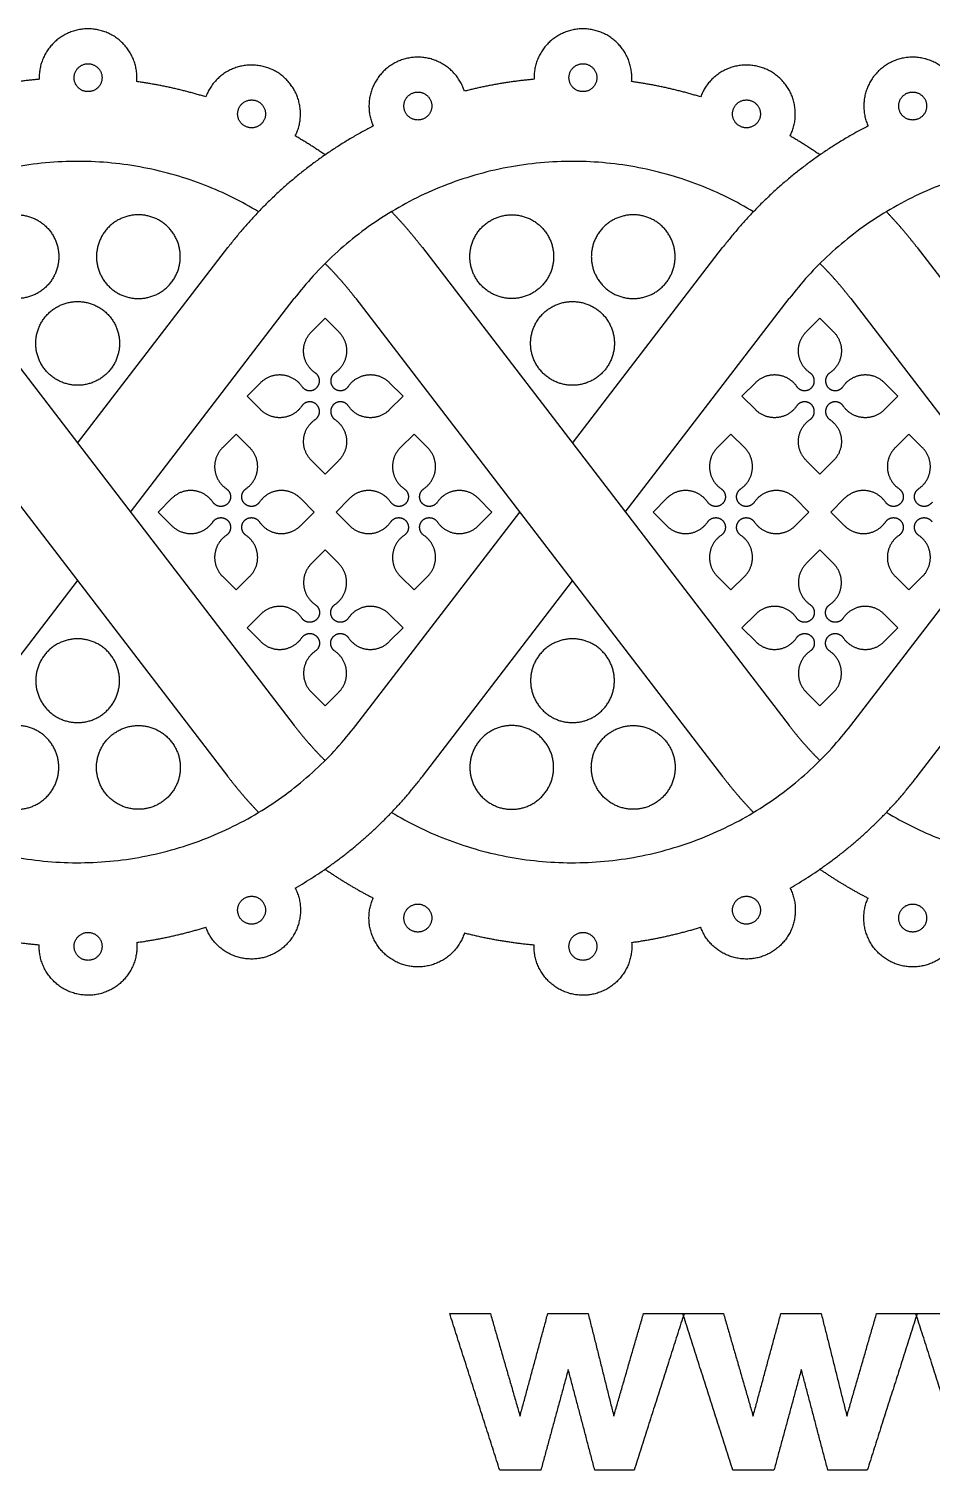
# Model space of a CAD drawing. Header units: millimetres. Extents: x -117 to 119, y -123 to 112.
# Drawn here: x -47.95 to -27.14, y -121.55 to -88.34 of the extents above; entities that cross this region are included whole.
import ezdxf

# ---------------------------------------------------------------- set-up
doc = ezdxf.new("R2010")
doc.units = ezdxf.units.MM
doc.header["$MEASUREMENT"] = 0
doc.layers.add('Layer 03', color=5, linetype='Continuous')

msp = doc.modelspace()

# ---------------------------------------------------------------- linework, layer by layer
at = {"layer": 'Layer 03'}
for p, q in [((-50.285, -93.378), (-41.835, -104.391)), ((-46.826, -97.886), (-43.366, -93.378)), ((-38.884, -93.378), (-30.434, -104.391)), ((-35.425, -97.886), (-31.965, -93.378)), ((-27.483, -93.378), (-19.032, -104.391)), ((-51.817, -94.553), (-43.366, -105.566)), ((-45.609, -99.472), (-41.835, -94.553)), ((-40.416, -94.553), (-31.965, -105.566)), ((-34.208, -99.472), (-30.434, -94.553)), ((-29.014, -94.553), (-20.564, -105.566)), ((-41.441, -95.322), (-41.125, -95.007)), ((-41.125, -95.007), (-40.81, -95.322)), ((-30.04, -95.322), (-29.724, -95.007)), ((-29.724, -95.007), (-29.408, -95.322)), ((-42.921, -96.803), (-42.606, -96.487)), ((-39.645, -96.487), (-39.329, -96.803)), ((-31.52, -96.803), (-31.204, -96.487)), ((-28.244, -96.487), (-27.928, -96.803)), ((-42.606, -97.118), (-42.921, -96.803)), ((-39.329, -96.803), (-39.645, -97.118)), ((-31.204, -97.118), (-31.52, -96.803)), ((-27.928, -96.803), (-28.244, -97.118)), ((-43.174, -97.676), (-43.49, -97.992)), ((-42.858, -97.992), (-43.174, -97.676)), ((-39.076, -97.676), (-39.392, -97.992)), ((-38.761, -97.992), (-39.076, -97.676)), ((-31.773, -97.676), (-32.089, -97.992)), ((-31.457, -97.992), (-31.773, -97.676)), ((-27.675, -97.676), (-27.991, -97.992)), ((-27.359, -97.992), (-27.675, -97.676)), ((-41.125, -98.599), (-41.441, -98.283)), ((-40.81, -98.283), (-41.125, -98.599)), ((-29.724, -98.599), (-30.04, -98.283)), ((-29.408, -98.283), (-29.724, -98.599)), ((-44.654, -99.156), (-44.97, -99.472)), ((-41.378, -99.472), (-41.694, -99.156)), ((-40.557, -99.156), (-40.872, -99.472)), ((-37.28, -99.472), (-37.596, -99.156)), ((-33.253, -99.156), (-33.569, -99.472)), ((-29.977, -99.472), (-30.293, -99.156)), ((-29.155, -99.156), (-29.471, -99.472)), ((-44.97, -99.472), (-44.654, -99.788)), ((-41.694, -99.788), (-41.378, -99.472)), ((-40.872, -99.472), (-40.557, -99.788)), ((-40.416, -104.391), (-36.641, -99.472)), ((-37.596, -99.788), (-37.28, -99.472)), ((-33.569, -99.472), (-33.253, -99.788)), ((-30.293, -99.788), (-29.977, -99.472)), ((-29.471, -99.472), (-29.155, -99.788)), ((-29.014, -104.391), (-25.24, -99.472)), ((-41.125, -100.345), (-41.441, -100.661)), ((-40.81, -100.661), (-41.125, -100.345)), ((-29.724, -100.345), (-30.04, -100.661)), ((-29.408, -100.661), (-29.724, -100.345)), ((-43.49, -100.952), (-43.174, -101.268)), ((-43.174, -101.268), (-42.858, -100.952)), ((-39.392, -100.952), (-39.076, -101.268)), ((-39.076, -101.268), (-38.761, -100.952)), ((-32.089, -100.952), (-31.773, -101.268)), ((-31.773, -101.268), (-31.457, -100.952)), ((-27.991, -100.952), (-27.675, -101.268)), ((-27.675, -101.268), (-27.359, -100.952)), ((-50.285, -105.566), (-46.826, -101.058)), ((-38.884, -105.566), (-35.425, -101.058)), ((-27.483, -105.566), (-24.023, -101.058)), ((-42.606, -101.826), (-42.921, -102.141)), ((-39.329, -102.141), (-39.645, -101.826)), ((-31.204, -101.826), (-31.52, -102.141)), ((-27.928, -102.141), (-28.244, -101.826)), ((-42.921, -102.141), (-42.606, -102.457)), ((-39.645, -102.457), (-39.329, -102.141)), ((-31.52, -102.141), (-31.204, -102.457)), ((-28.244, -102.457), (-27.928, -102.141)), ((-41.441, -103.622), (-41.125, -103.937)), ((-41.125, -103.937), (-40.81, -103.622)), ((-30.04, -103.622), (-29.724, -103.937)), ((-29.724, -103.937), (-29.408, -103.622))]:
    msp.add_line(p, q, dxfattribs=at)
for points, weights, knots in [([(-45.464, -89.555), (-45.425, -89.071), (-45.749, -88.711), (-46.074, -88.35), (-46.559, -88.339), (-47.044, -88.327), (-47.386, -88.671), (-47.727, -89.016), (-47.712, -89.501)], [1, 0.918404448974, 1, 0.918404448974, 1, 0.918404448974, 1, 0.918404448974, 1], [10.855154, 10.855154, 10.855154, 12.278841, 12.278841, 13.702528, 13.702528, 15.126215, 15.126215, 16.549902, 16.549902, 16.549902]), ([(-34.062, -89.555), (-34.023, -89.071), (-34.348, -88.711), (-34.673, -88.35), (-35.158, -88.339), (-35.643, -88.327), (-35.984, -88.671), (-36.326, -89.016), (-36.31, -89.501)], [1, 0.918404448974, 1, 0.918404448974, 1, 0.918404448974, 1, 0.918404448974, 1], [10.855154, 10.855154, 10.855154, 12.278841, 12.278841, 13.702528, 13.702528, 15.126215, 15.126215, 16.549902, 16.549902, 16.549902]), ([(-37.915, -89.776), (-38.062, -89.314), (-38.499, -89.103), (-38.936, -88.892), (-39.389, -89.065), (-39.842, -89.238), (-40.028, -89.686), (-40.214, -90.134), (-40.016, -90.577)], [1, 0.918404448974, 1, 0.918404448974, 1, 0.918404448974, 1, 0.918404448974, 1], [0.538457, 0.538457, 0.538457, 1.962144, 1.962144, 3.385831, 3.385831, 4.809518, 4.809518, 6.233205, 6.233205, 6.233205]), ([(-26.514, -89.776), (-26.66, -89.314), (-27.097, -89.103), (-27.534, -88.892), (-27.988, -89.065), (-28.441, -89.238), (-28.627, -89.686), (-28.813, -90.134), (-28.615, -90.577)], [1, 0.918404448974, 1, 0.918404448974, 1, 0.918404448974, 1, 0.918404448974, 1], [0.538457, 0.538457, 0.538457, 1.962144, 1.962144, 3.385831, 3.385831, 4.809518, 4.809518, 6.233205, 6.233205, 6.233205]), ([(-46.264, -89.464), (-46.264, -89.143), (-46.586, -89.143), (-46.908, -89.143), (-46.908, -89.464), (-46.908, -89.786), (-46.586, -89.786), (-46.264, -89.786), (-46.264, -89.464)], [1, 0.707106781187, 1, 0.707106781187, 1, 0.707106781187, 1, 0.707106781187, 1], [0, 0, 0, 0.785398, 0.785398, 1.570796, 1.570796, 2.356194, 2.356194, 3.141593, 3.141593, 3.141593]), ([(-41.813, -90.807), (-41.594, -90.374), (-41.759, -89.917), (-41.923, -89.461), (-42.367, -89.267), (-42.812, -89.073), (-43.259, -89.262), (-43.705, -89.452), (-43.874, -89.907)], [1, 0.918404448974, 1, 0.918404448974, 1, 0.918404448974, 1, 0.918404448974, 1], [10.176278, 10.176278, 10.176278, 11.599965, 11.599965, 13.023652, 13.023652, 14.447339, 14.447339, 15.871026, 15.871026, 15.871026]), ([(-34.863, -89.464), (-34.863, -89.143), (-35.185, -89.143), (-35.506, -89.143), (-35.506, -89.464), (-35.506, -89.786), (-35.185, -89.786), (-34.863, -89.786), (-34.863, -89.464)], [1, 0.707106781187, 1, 0.707106781187, 1, 0.707106781187, 1, 0.707106781187, 1], [0, 0, 0, 0.785398, 0.785398, 1.570796, 1.570796, 2.356194, 2.356194, 3.141593, 3.141593, 3.141593]), ([(-30.412, -90.807), (-30.193, -90.374), (-30.357, -89.917), (-30.522, -89.461), (-30.966, -89.267), (-31.411, -89.073), (-31.857, -89.262), (-32.304, -89.452), (-32.473, -89.907)], [1, 0.918404448974, 1, 0.918404448974, 1, 0.918404448974, 1, 0.918404448974, 1], [10.176278, 10.176278, 10.176278, 11.599965, 11.599965, 13.023652, 13.023652, 14.447339, 14.447339, 15.871026, 15.871026, 15.871026]), ([(-42.497, -90.299), (-42.497, -89.977), (-42.818, -89.977), (-43.14, -89.977), (-43.14, -90.299), (-43.14, -90.62), (-42.818, -90.62), (-42.497, -90.62), (-42.497, -90.299)], [1, 0.707106781187, 1, 0.707106781187, 1, 0.707106781187, 1, 0.707106781187, 1], [0, 0, 0, 0.785398, 0.785398, 1.570796, 1.570796, 2.356194, 2.356194, 3.141593, 3.141593, 3.141593]), ([(-38.666, -90.117), (-38.666, -89.795), (-38.988, -89.795), (-39.31, -89.795), (-39.31, -90.117), (-39.31, -90.439), (-38.988, -90.439), (-38.666, -90.439), (-38.666, -90.117)], [1, 0.707106781187, 1, 0.707106781187, 1, 0.707106781187, 1, 0.707106781187, 1], [0, 0, 0, 0.785398, 0.785398, 1.570796, 1.570796, 2.356194, 2.356194, 3.141593, 3.141593, 3.141593]), ([(-31.095, -90.299), (-31.095, -89.977), (-31.417, -89.977), (-31.739, -89.977), (-31.739, -90.299), (-31.739, -90.62), (-31.417, -90.62), (-31.095, -90.62), (-31.095, -90.299)], [1, 0.707106781187, 1, 0.707106781187, 1, 0.707106781187, 1, 0.707106781187, 1], [0, 0, 0, 0.785398, 0.785398, 1.570796, 1.570796, 2.356194, 2.356194, 3.141593, 3.141593, 3.141593]), ([(-27.265, -90.117), (-27.265, -89.795), (-27.587, -89.795), (-27.909, -89.795), (-27.909, -90.117), (-27.909, -90.439), (-27.587, -90.439), (-27.265, -90.439), (-27.265, -90.117)], [1, 0.707106781187, 1, 0.707106781187, 1, 0.707106781187, 1, 0.707106781187, 1], [0, 0, 0, 0.785398, 0.785398, 1.570796, 1.570796, 2.356194, 2.356194, 3.141593, 3.141593, 3.141593]), ([(-48.225, -94.553), (-47.26, -94.553), (-47.26, -93.588), (-47.26, -92.623), (-48.225, -92.623), (-49.19, -92.623), (-49.19, -93.588), (-49.19, -94.553), (-48.225, -94.553)], [1, 0.707106781187, 1, 0.707106781187, 1, 0.707106781187, 1, 0.707106781187, 1], [0, 0, 0, 2.356194, 2.356194, 4.712389, 4.712389, 7.068583, 7.068583, 9.424778, 9.424778, 9.424778]), ([(-45.427, -94.553), (-46.392, -94.553), (-46.392, -93.588), (-46.392, -92.623), (-45.427, -92.623), (-44.461, -92.623), (-44.461, -93.588), (-44.461, -94.553), (-45.427, -94.553)], [1, 0.707106781187, 1, 0.707106781187, 1, 0.707106781187, 1, 0.707106781187, 1], [0, 0, 0, 2.356194, 2.356194, 4.712389, 4.712389, 7.068583, 7.068583, 9.424778, 9.424778, 9.424778]), ([(-36.824, -94.553), (-35.859, -94.553), (-35.859, -93.588), (-35.859, -92.623), (-36.824, -92.623), (-37.789, -92.623), (-37.789, -93.588), (-37.789, -94.553), (-36.824, -94.553)], [1, 0.707106781187, 1, 0.707106781187, 1, 0.707106781187, 1, 0.707106781187, 1], [0, 0, 0, 2.356194, 2.356194, 4.712389, 4.712389, 7.068583, 7.068583, 9.424778, 9.424778, 9.424778]), ([(-34.025, -94.553), (-34.991, -94.553), (-34.991, -93.588), (-34.991, -92.623), (-34.025, -92.623), (-33.06, -92.623), (-33.06, -93.588), (-33.06, -94.553), (-34.025, -94.553)], [1, 0.707106781187, 1, 0.707106781187, 1, 0.707106781187, 1, 0.707106781187, 1], [0, 0, 0, 2.356194, 2.356194, 4.712389, 4.712389, 7.068583, 7.068583, 9.424778, 9.424778, 9.424778]), ([(-46.826, -96.551), (-45.861, -96.551), (-45.861, -95.586), (-45.861, -94.621), (-46.826, -94.621), (-47.791, -94.621), (-47.791, -95.586), (-47.791, -96.551), (-46.826, -96.551)], [1, 0.707106781187, 1, 0.707106781187, 1, 0.707106781187, 1, 0.707106781187, 1], [0, 0, 0, 2.356194, 2.356194, 4.712389, 4.712389, 7.068583, 7.068583, 9.424778, 9.424778, 9.424778]), ([(-35.425, -96.551), (-34.459, -96.551), (-34.459, -95.586), (-34.459, -94.621), (-35.425, -94.621), (-36.39, -94.621), (-36.39, -95.586), (-36.39, -96.551), (-35.425, -96.551)], [1, 0.707106781187, 1, 0.707106781187, 1, 0.707106781187, 1, 0.707106781187, 1], [0, 0, 0, 2.356194, 2.356194, 4.712389, 4.712389, 7.068583, 7.068583, 9.424778, 9.424778, 9.424778]), ([(-41.352, -96.266), (-41.591, -96.103), (-41.618, -95.815), (-41.646, -95.527), (-41.441, -95.322)], [1, 0.904863889332, 1, 0.904863889332, 1], [40.235161, 40.235161, 40.235161, 41.044166, 41.044166, 41.853171, 41.853171, 41.853171]), ([(-40.81, -95.322), (-40.605, -95.527), (-40.632, -95.815), (-40.659, -96.103), (-40.899, -96.266)], [1, 0.904863889332, 1, 0.904863889332, 1], [20.19797, 20.19797, 20.19797, 21.006976, 21.006976, 21.815981, 21.815981, 21.815981]), ([(-29.951, -96.266), (-30.19, -96.103), (-30.217, -95.815), (-30.244, -95.527), (-30.04, -95.322)], [1, 0.904863889332, 1, 0.904863889332, 1], [40.235161, 40.235161, 40.235161, 41.044166, 41.044166, 41.853171, 41.853171, 41.853171]), ([(-29.408, -95.322), (-29.204, -95.527), (-29.231, -95.815), (-29.258, -96.103), (-29.497, -96.266)], [1, 0.904863889332, 1, 0.904863889332, 1], [20.19797, 20.19797, 20.19797, 21.006976, 21.006976, 21.815981, 21.815981, 21.815981]), ([(-42.606, -96.487), (-42.401, -96.282), (-42.113, -96.309), (-41.825, -96.337), (-41.662, -96.576)], [1, 0.904854530768, 1, 0.904854530768, 1], [37.441541, 37.441541, 37.441541, 38.250627, 38.250627, 39.059714, 39.059714, 39.059714]), ([(-41.662, -96.576), (-41.603, -96.663), (-41.499, -96.673), (-41.394, -96.682), (-41.32, -96.608), (-41.245, -96.534), (-41.255, -96.429), (-41.265, -96.325), (-41.352, -96.266)], [1, 0.904841645653, 1, 0.904841645653, 1, 0.904841645653, 1, 0.904841645653, 1], [39.059714, 39.059714, 39.059714, 39.353575, 39.353575, 39.647437, 39.647437, 39.941299, 39.941299, 40.235161, 40.235161, 40.235161]), ([(-40.899, -96.266), (-40.985, -96.325), (-40.995, -96.429), (-41.005, -96.534), (-40.931, -96.608), (-40.857, -96.682), (-40.752, -96.673), (-40.647, -96.663), (-40.588, -96.576)], [1, 0.904841645653, 1, 0.904841645653, 1, 0.904841645653, 1, 0.904841645653, 1], [21.815981, 21.815981, 21.815981, 22.109843, 22.109843, 22.403704, 22.403704, 22.697566, 22.697566, 22.991428, 22.991428, 22.991428]), ([(-40.588, -96.576), (-40.426, -96.337), (-40.138, -96.309), (-39.85, -96.282), (-39.645, -96.487)], [1, 0.904854530768, 1, 0.904854530768, 1], [22.991428, 22.991428, 22.991428, 23.800514, 23.800514, 24.6096, 24.6096, 24.6096]), ([(-31.204, -96.487), (-31, -96.282), (-30.712, -96.309), (-30.424, -96.337), (-30.261, -96.576)], [1, 0.904854530768, 1, 0.904854530768, 1], [37.441541, 37.441541, 37.441541, 38.250627, 38.250627, 39.059714, 39.059714, 39.059714]), ([(-30.261, -96.576), (-30.202, -96.663), (-30.097, -96.673), (-29.993, -96.682), (-29.918, -96.608), (-29.844, -96.534), (-29.854, -96.429), (-29.864, -96.325), (-29.951, -96.266)], [1, 0.904841645653, 1, 0.904841645653, 1, 0.904841645653, 1, 0.904841645653, 1], [39.059714, 39.059714, 39.059714, 39.353575, 39.353575, 39.647437, 39.647437, 39.941299, 39.941299, 40.235161, 40.235161, 40.235161]), ([(-29.497, -96.266), (-29.584, -96.325), (-29.594, -96.429), (-29.604, -96.534), (-29.53, -96.608), (-29.455, -96.682), (-29.351, -96.673), (-29.246, -96.663), (-29.187, -96.576)], [1, 0.904841645653, 1, 0.904841645653, 1, 0.904841645653, 1, 0.904841645653, 1], [21.815981, 21.815981, 21.815981, 22.109843, 22.109843, 22.403704, 22.403704, 22.697566, 22.697566, 22.991428, 22.991428, 22.991428]), ([(-29.187, -96.576), (-29.024, -96.337), (-28.736, -96.309), (-28.448, -96.282), (-28.244, -96.487)], [1, 0.904854530768, 1, 0.904854530768, 1], [22.991428, 22.991428, 22.991428, 23.800514, 23.800514, 24.6096, 24.6096, 24.6096]), ([(-41.352, -97.34), (-41.265, -97.281), (-41.255, -97.176), (-41.245, -97.071), (-41.32, -96.997), (-41.394, -96.923), (-41.499, -96.933), (-41.603, -96.942), (-41.662, -97.029)], [1, 0.904841645653, 1, 0.904841645653, 1, 0.904841645653, 1, 0.904841645653, 1], [33.311695, 33.311695, 33.311695, 33.605557, 33.605557, 33.899418, 33.899418, 34.19328, 34.19328, 34.487142, 34.487142, 34.487142]), ([(-40.588, -97.029), (-40.647, -96.942), (-40.752, -96.933), (-40.857, -96.923), (-40.931, -96.997), (-41.005, -97.071), (-40.995, -97.176), (-40.985, -97.281), (-40.899, -97.34)], [1, 0.904841645653, 1, 0.904841645653, 1, 0.904841645653, 1, 0.904841645653, 1], [27.564, 27.564, 27.564, 27.857861, 27.857861, 28.151723, 28.151723, 28.445585, 28.445585, 28.739447, 28.739447, 28.739447]), ([(-29.951, -97.34), (-29.864, -97.281), (-29.854, -97.176), (-29.844, -97.071), (-29.918, -96.997), (-29.993, -96.923), (-30.097, -96.933), (-30.202, -96.942), (-30.261, -97.029)], [1, 0.904841645653, 1, 0.904841645653, 1, 0.904841645653, 1, 0.904841645653, 1], [33.311695, 33.311695, 33.311695, 33.605557, 33.605557, 33.899418, 33.899418, 34.19328, 34.19328, 34.487142, 34.487142, 34.487142]), ([(-29.187, -97.029), (-29.246, -96.942), (-29.351, -96.933), (-29.455, -96.923), (-29.53, -96.997), (-29.604, -97.071), (-29.594, -97.176), (-29.584, -97.281), (-29.497, -97.34)], [1, 0.904841645653, 1, 0.904841645653, 1, 0.904841645653, 1, 0.904841645653, 1], [27.564, 27.564, 27.564, 27.857861, 27.857861, 28.151723, 28.151723, 28.445585, 28.445585, 28.739447, 28.739447, 28.739447]), ([(-41.662, -97.029), (-41.825, -97.269), (-42.113, -97.296), (-42.401, -97.323), (-42.606, -97.118)], [1, 0.904854530768, 1, 0.904854530768, 1], [34.487142, 34.487142, 34.487142, 35.296228, 35.296228, 36.105314, 36.105314, 36.105314]), ([(-39.645, -97.118), (-39.85, -97.323), (-40.138, -97.296), (-40.426, -97.269), (-40.588, -97.029)], [1, 0.904854530768, 1, 0.904854530768, 1], [25.945827, 25.945827, 25.945827, 26.754913, 26.754913, 27.564, 27.564, 27.564]), ([(-30.261, -97.029), (-30.424, -97.269), (-30.712, -97.296), (-31, -97.323), (-31.204, -97.118)], [1, 0.904854530768, 1, 0.904854530768, 1], [34.487142, 34.487142, 34.487142, 35.296228, 35.296228, 36.105314, 36.105314, 36.105314]), ([(-28.244, -97.118), (-28.448, -97.323), (-28.736, -97.296), (-29.024, -97.269), (-29.187, -97.029)], [1, 0.904854530768, 1, 0.904854530768, 1], [25.945827, 25.945827, 25.945827, 26.754913, 26.754913, 27.564, 27.564, 27.564]), ([(-41.441, -98.283), (-41.646, -98.078), (-41.618, -97.79), (-41.591, -97.502), (-41.352, -97.34)], [1, 0.904863889332, 1, 0.904863889332, 1], [31.693684, 31.693684, 31.693684, 32.50269, 32.50269, 33.311695, 33.311695, 33.311695]), ([(-40.899, -97.34), (-40.659, -97.502), (-40.632, -97.79), (-40.605, -98.078), (-40.81, -98.283)], [1, 0.904863889332, 1, 0.904863889332, 1], [28.739447, 28.739447, 28.739447, 29.548452, 29.548452, 30.357457, 30.357457, 30.357457]), ([(-30.04, -98.283), (-30.244, -98.078), (-30.217, -97.79), (-30.19, -97.502), (-29.951, -97.34)], [1, 0.904863889332, 1, 0.904863889332, 1], [31.693684, 31.693684, 31.693684, 32.50269, 32.50269, 33.311695, 33.311695, 33.311695]), ([(-29.497, -97.34), (-29.258, -97.502), (-29.231, -97.79), (-29.204, -98.078), (-29.408, -98.283)], [1, 0.904863889332, 1, 0.904863889332, 1], [28.739447, 28.739447, 28.739447, 29.548452, 29.548452, 30.357457, 30.357457, 30.357457]), ([(-43.49, -97.992), (-43.695, -98.196), (-43.667, -98.484), (-43.64, -98.772), (-43.401, -98.935)], [1, 0.904863889332, 1, 0.904863889332, 1], [31.693684, 31.693684, 31.693684, 32.50269, 32.50269, 33.311695, 33.311695, 33.311695]), ([(-42.947, -98.935), (-42.708, -98.772), (-42.681, -98.484), (-42.654, -98.196), (-42.858, -97.992)], [1, 0.904863889332, 1, 0.904863889332, 1], [28.739447, 28.739447, 28.739447, 29.548452, 29.548452, 30.357457, 30.357457, 30.357457]), ([(-39.392, -97.992), (-39.597, -98.196), (-39.569, -98.484), (-39.542, -98.772), (-39.303, -98.935)], [1, 0.904863889332, 1, 0.904863889332, 1], [31.693684, 31.693684, 31.693684, 32.50269, 32.50269, 33.311695, 33.311695, 33.311695]), ([(-38.85, -98.935), (-38.61, -98.772), (-38.583, -98.484), (-38.556, -98.196), (-38.761, -97.992)], [1, 0.904863889332, 1, 0.904863889332, 1], [28.739447, 28.739447, 28.739447, 29.548452, 29.548452, 30.357457, 30.357457, 30.357457]), ([(-32.089, -97.992), (-32.293, -98.196), (-32.266, -98.484), (-32.239, -98.772), (-32, -98.935)], [1, 0.904863889332, 1, 0.904863889332, 1], [31.693684, 31.693684, 31.693684, 32.50269, 32.50269, 33.311695, 33.311695, 33.311695]), ([(-31.546, -98.935), (-31.307, -98.772), (-31.28, -98.484), (-31.253, -98.196), (-31.457, -97.992)], [1, 0.904863889332, 1, 0.904863889332, 1], [28.739447, 28.739447, 28.739447, 29.548452, 29.548452, 30.357457, 30.357457, 30.357457]), ([(-27.991, -97.992), (-28.195, -98.196), (-28.168, -98.484), (-28.141, -98.772), (-27.902, -98.935)], [1, 0.904863889332, 1, 0.904863889332, 1], [31.693684, 31.693684, 31.693684, 32.50269, 32.50269, 33.311695, 33.311695, 33.311695]), ([(-27.448, -98.935), (-27.209, -98.772), (-27.182, -98.484), (-27.155, -98.196), (-27.359, -97.992)], [1, 0.904863889332, 1, 0.904863889332, 1], [28.739447, 28.739447, 28.739447, 29.548452, 29.548452, 30.357457, 30.357457, 30.357457]), ([(-43.401, -98.935), (-43.314, -98.994), (-43.304, -99.099), (-43.294, -99.203), (-43.369, -99.278), (-43.443, -99.352), (-43.548, -99.342), (-43.652, -99.332), (-43.711, -99.245)], [1, 0.904841645653, 1, 0.904841645653, 1, 0.904841645653, 1, 0.904841645653, 1], [33.311695, 33.311695, 33.311695, 33.605557, 33.605557, 33.899418, 33.899418, 34.19328, 34.19328, 34.487142, 34.487142, 34.487142]), ([(-42.637, -99.245), (-42.696, -99.332), (-42.801, -99.342), (-42.906, -99.352), (-42.98, -99.278), (-43.054, -99.203), (-43.044, -99.099), (-43.034, -98.994), (-42.947, -98.935)], [1, 0.904841645653, 1, 0.904841645653, 1, 0.904841645653, 1, 0.904841645653, 1], [27.564, 27.564, 27.564, 27.857861, 27.857861, 28.151723, 28.151723, 28.445585, 28.445585, 28.739447, 28.739447, 28.739447]), ([(-39.303, -98.935), (-39.216, -98.994), (-39.206, -99.099), (-39.196, -99.203), (-39.271, -99.278), (-39.345, -99.352), (-39.45, -99.342), (-39.554, -99.332), (-39.613, -99.245)], [1, 0.904841645653, 1, 0.904841645653, 1, 0.904841645653, 1, 0.904841645653, 1], [33.311695, 33.311695, 33.311695, 33.605557, 33.605557, 33.899418, 33.899418, 34.19328, 34.19328, 34.487142, 34.487142, 34.487142]), ([(-38.539, -99.245), (-38.598, -99.332), (-38.703, -99.342), (-38.808, -99.352), (-38.882, -99.278), (-38.956, -99.203), (-38.946, -99.099), (-38.936, -98.994), (-38.85, -98.935)], [1, 0.904841645653, 1, 0.904841645653, 1, 0.904841645653, 1, 0.904841645653, 1], [27.564, 27.564, 27.564, 27.857861, 27.857861, 28.151723, 28.151723, 28.445585, 28.445585, 28.739447, 28.739447, 28.739447]), ([(-32, -98.935), (-31.913, -98.994), (-31.903, -99.099), (-31.893, -99.203), (-31.967, -99.278), (-32.042, -99.352), (-32.146, -99.342), (-32.251, -99.332), (-32.31, -99.245)], [1, 0.904841645653, 1, 0.904841645653, 1, 0.904841645653, 1, 0.904841645653, 1], [33.311695, 33.311695, 33.311695, 33.605557, 33.605557, 33.899418, 33.899418, 34.19328, 34.19328, 34.487142, 34.487142, 34.487142]), ([(-31.236, -99.245), (-31.295, -99.332), (-31.4, -99.342), (-31.504, -99.352), (-31.579, -99.278), (-31.653, -99.203), (-31.643, -99.099), (-31.633, -98.994), (-31.546, -98.935)], [1, 0.904841645653, 1, 0.904841645653, 1, 0.904841645653, 1, 0.904841645653, 1], [27.564, 27.564, 27.564, 27.857861, 27.857861, 28.151723, 28.151723, 28.445585, 28.445585, 28.739447, 28.739447, 28.739447]), ([(-27.902, -98.935), (-27.815, -98.994), (-27.805, -99.099), (-27.795, -99.203), (-27.869, -99.278), (-27.944, -99.352), (-28.048, -99.342), (-28.153, -99.332), (-28.212, -99.245)], [1, 0.904841645653, 1, 0.904841645653, 1, 0.904841645653, 1, 0.904841645653, 1], [33.311695, 33.311695, 33.311695, 33.605557, 33.605557, 33.899418, 33.899418, 34.19328, 34.19328, 34.487142, 34.487142, 34.487142]), ([(-27.138, -99.245), (-27.197, -99.332), (-27.302, -99.342), (-27.406, -99.352), (-27.481, -99.278), (-27.555, -99.203), (-27.545, -99.099), (-27.535, -98.994), (-27.448, -98.935)], [1, 0.904841645653, 1, 0.904841645653, 1, 0.904841645653, 1, 0.904841645653, 1], [27.564, 27.564, 27.564, 27.857861, 27.857861, 28.151723, 28.151723, 28.445585, 28.445585, 28.739447, 28.739447, 28.739447]), ([(-43.711, -99.245), (-43.874, -99.006), (-44.162, -98.979), (-44.45, -98.952), (-44.654, -99.156)], [1, 0.904854530768, 1, 0.904854530768, 1], [34.487142, 34.487142, 34.487142, 35.296228, 35.296228, 36.105314, 36.105314, 36.105314]), ([(-41.694, -99.156), (-41.899, -98.952), (-42.187, -98.979), (-42.475, -99.006), (-42.637, -99.245)], [1, 0.904854530768, 1, 0.904854530768, 1], [25.945827, 25.945827, 25.945827, 26.754913, 26.754913, 27.564, 27.564, 27.564]), ([(-39.613, -99.245), (-39.776, -99.006), (-40.064, -98.979), (-40.352, -98.952), (-40.557, -99.156)], [1, 0.904854530768, 1, 0.904854530768, 1], [34.487142, 34.487142, 34.487142, 35.296228, 35.296228, 36.105314, 36.105314, 36.105314]), ([(-37.596, -99.156), (-37.801, -98.952), (-38.089, -98.979), (-38.377, -99.006), (-38.539, -99.245)], [1, 0.904854530768, 1, 0.904854530768, 1], [25.945827, 25.945827, 25.945827, 26.754913, 26.754913, 27.564, 27.564, 27.564]), ([(-32.31, -99.245), (-32.473, -99.006), (-32.761, -98.979), (-33.049, -98.952), (-33.253, -99.156)], [1, 0.904854530768, 1, 0.904854530768, 1], [34.487142, 34.487142, 34.487142, 35.296228, 35.296228, 36.105314, 36.105314, 36.105314]), ([(-30.293, -99.156), (-30.497, -98.952), (-30.785, -98.979), (-31.073, -99.006), (-31.236, -99.245)], [1, 0.904854530768, 1, 0.904854530768, 1], [25.945827, 25.945827, 25.945827, 26.754913, 26.754913, 27.564, 27.564, 27.564]), ([(-28.212, -99.245), (-28.375, -99.006), (-28.663, -98.979), (-28.951, -98.952), (-29.155, -99.156)], [1, 0.904854530768, 1, 0.904854530768, 1], [34.487142, 34.487142, 34.487142, 35.296228, 35.296228, 36.105314, 36.105314, 36.105314]), ([(-43.711, -99.699), (-43.652, -99.612), (-43.548, -99.602), (-43.443, -99.592), (-43.369, -99.666), (-43.294, -99.741), (-43.304, -99.845), (-43.314, -99.95), (-43.401, -100.009)], [1, 0.904841645653, 1, 0.904841645653, 1, 0.904841645653, 1, 0.904841645653, 1], [39.059714, 39.059714, 39.059714, 39.353575, 39.353575, 39.647437, 39.647437, 39.941299, 39.941299, 40.235161, 40.235161, 40.235161]), ([(-42.947, -100.009), (-43.034, -99.95), (-43.044, -99.845), (-43.054, -99.741), (-42.98, -99.666), (-42.906, -99.592), (-42.801, -99.602), (-42.696, -99.612), (-42.637, -99.699)], [1, 0.904841645653, 1, 0.904841645653, 1, 0.904841645653, 1, 0.904841645653, 1], [21.815981, 21.815981, 21.815981, 22.109843, 22.109843, 22.403704, 22.403704, 22.697566, 22.697566, 22.991428, 22.991428, 22.991428]), ([(-39.613, -99.699), (-39.554, -99.612), (-39.45, -99.602), (-39.345, -99.592), (-39.271, -99.666), (-39.196, -99.741), (-39.206, -99.845), (-39.216, -99.95), (-39.303, -100.009)], [1, 0.904841645654, 1, 0.904841645654, 1, 0.904841645654, 1, 0.904841645654, 1], [39.059714, 39.059714, 39.059714, 39.353575, 39.353575, 39.647437, 39.647437, 39.941299, 39.941299, 40.235161, 40.235161, 40.235161]), ([(-38.85, -100.009), (-38.936, -99.95), (-38.946, -99.845), (-38.956, -99.741), (-38.882, -99.666), (-38.808, -99.592), (-38.703, -99.602), (-38.598, -99.612), (-38.539, -99.699)], [1, 0.904841645653, 1, 0.904841645653, 1, 0.904841645653, 1, 0.904841645653, 1], [21.815981, 21.815981, 21.815981, 22.109843, 22.109843, 22.403704, 22.403704, 22.697566, 22.697566, 22.991428, 22.991428, 22.991428]), ([(-32.31, -99.699), (-32.251, -99.612), (-32.146, -99.602), (-32.042, -99.592), (-31.967, -99.666), (-31.893, -99.741), (-31.903, -99.845), (-31.913, -99.95), (-32, -100.009)], [1, 0.904841645653, 1, 0.904841645653, 1, 0.904841645653, 1, 0.904841645653, 1], [39.059714, 39.059714, 39.059714, 39.353575, 39.353575, 39.647437, 39.647437, 39.941299, 39.941299, 40.235161, 40.235161, 40.235161]), ([(-31.546, -100.009), (-31.633, -99.95), (-31.643, -99.845), (-31.653, -99.741), (-31.579, -99.666), (-31.504, -99.592), (-31.4, -99.602), (-31.295, -99.612), (-31.236, -99.699)], [1, 0.904841645653, 1, 0.904841645653, 1, 0.904841645653, 1, 0.904841645653, 1], [21.815981, 21.815981, 21.815981, 22.109843, 22.109843, 22.403704, 22.403704, 22.697566, 22.697566, 22.991428, 22.991428, 22.991428]), ([(-28.212, -99.699), (-28.153, -99.612), (-28.048, -99.602), (-27.944, -99.592), (-27.869, -99.666), (-27.795, -99.741), (-27.805, -99.845), (-27.815, -99.95), (-27.902, -100.009)], [1, 0.904841645654, 1, 0.904841645654, 1, 0.904841645654, 1, 0.904841645654, 1], [39.059714, 39.059714, 39.059714, 39.353575, 39.353575, 39.647437, 39.647437, 39.941299, 39.941299, 40.235161, 40.235161, 40.235161]), ([(-27.448, -100.009), (-27.535, -99.95), (-27.545, -99.845), (-27.555, -99.741), (-27.481, -99.666), (-27.406, -99.592), (-27.302, -99.602), (-27.197, -99.612), (-27.138, -99.699)], [1, 0.904841645653, 1, 0.904841645653, 1, 0.904841645653, 1, 0.904841645653, 1], [21.815981, 21.815981, 21.815981, 22.109843, 22.109843, 22.403704, 22.403704, 22.697566, 22.697566, 22.991428, 22.991428, 22.991428]), ([(-44.654, -99.788), (-44.45, -99.992), (-44.162, -99.965), (-43.874, -99.938), (-43.711, -99.699)], [1, 0.904854530768, 1, 0.904854530768, 1], [37.441541, 37.441541, 37.441541, 38.250627, 38.250627, 39.059714, 39.059714, 39.059714]), ([(-42.637, -99.699), (-42.475, -99.938), (-42.187, -99.965), (-41.899, -99.992), (-41.694, -99.788)], [1, 0.904854530768, 1, 0.904854530768, 1], [22.991428, 22.991428, 22.991428, 23.800514, 23.800514, 24.6096, 24.6096, 24.6096]), ([(-40.557, -99.788), (-40.352, -99.992), (-40.064, -99.965), (-39.776, -99.938), (-39.613, -99.699)], [1, 0.904854530768, 1, 0.904854530768, 1], [37.441541, 37.441541, 37.441541, 38.250627, 38.250627, 39.059714, 39.059714, 39.059714]), ([(-38.539, -99.699), (-38.377, -99.938), (-38.089, -99.965), (-37.801, -99.992), (-37.596, -99.788)], [1, 0.904854530768, 1, 0.904854530768, 1], [22.991428, 22.991428, 22.991428, 23.800514, 23.800514, 24.6096, 24.6096, 24.6096]), ([(-33.253, -99.788), (-33.049, -99.992), (-32.761, -99.965), (-32.473, -99.938), (-32.31, -99.699)], [1, 0.904854530768, 1, 0.904854530768, 1], [37.441541, 37.441541, 37.441541, 38.250627, 38.250627, 39.059714, 39.059714, 39.059714]), ([(-31.236, -99.699), (-31.073, -99.938), (-30.785, -99.965), (-30.497, -99.992), (-30.293, -99.788)], [1, 0.904854530768, 1, 0.904854530768, 1], [22.991428, 22.991428, 22.991428, 23.800514, 23.800514, 24.6096, 24.6096, 24.6096]), ([(-29.155, -99.788), (-28.951, -99.992), (-28.663, -99.965), (-28.375, -99.938), (-28.212, -99.699)], [1, 0.904854530768, 1, 0.904854530768, 1], [37.441541, 37.441541, 37.441541, 38.250627, 38.250627, 39.059714, 39.059714, 39.059714]), ([(-43.401, -100.009), (-43.64, -100.172), (-43.667, -100.46), (-43.695, -100.748), (-43.49, -100.952)], [1, 0.904863889332, 1, 0.904863889332, 1], [40.235161, 40.235161, 40.235161, 41.044166, 41.044166, 41.853171, 41.853171, 41.853171]), ([(-42.858, -100.952), (-42.654, -100.748), (-42.681, -100.46), (-42.708, -100.172), (-42.947, -100.009)], [1, 0.904863889332, 1, 0.904863889332, 1], [20.19797, 20.19797, 20.19797, 21.006976, 21.006976, 21.815981, 21.815981, 21.815981]), ([(-39.303, -100.009), (-39.542, -100.172), (-39.569, -100.46), (-39.597, -100.748), (-39.392, -100.952)], [1, 0.904863889332, 1, 0.904863889332, 1], [40.235161, 40.235161, 40.235161, 41.044166, 41.044166, 41.853171, 41.853171, 41.853171]), ([(-38.761, -100.952), (-38.556, -100.748), (-38.583, -100.46), (-38.61, -100.172), (-38.85, -100.009)], [1, 0.904863889332, 1, 0.904863889332, 1], [20.19797, 20.19797, 20.19797, 21.006976, 21.006976, 21.815981, 21.815981, 21.815981]), ([(-32, -100.009), (-32.239, -100.172), (-32.266, -100.46), (-32.293, -100.748), (-32.089, -100.952)], [1, 0.904863889332, 1, 0.904863889332, 1], [40.235161, 40.235161, 40.235161, 41.044166, 41.044166, 41.853171, 41.853171, 41.853171]), ([(-31.457, -100.952), (-31.253, -100.748), (-31.28, -100.46), (-31.307, -100.172), (-31.546, -100.009)], [1, 0.904863889332, 1, 0.904863889332, 1], [20.19797, 20.19797, 20.19797, 21.006976, 21.006976, 21.815981, 21.815981, 21.815981]), ([(-27.902, -100.009), (-28.141, -100.172), (-28.168, -100.46), (-28.195, -100.748), (-27.991, -100.952)], [1, 0.904863889332, 1, 0.904863889332, 1], [40.235161, 40.235161, 40.235161, 41.044166, 41.044166, 41.853171, 41.853171, 41.853171]), ([(-27.359, -100.952), (-27.155, -100.748), (-27.182, -100.46), (-27.209, -100.172), (-27.448, -100.009)], [1, 0.904863889332, 1, 0.904863889332, 1], [20.19797, 20.19797, 20.19797, 21.006976, 21.006976, 21.815981, 21.815981, 21.815981]), ([(-41.441, -100.661), (-41.646, -100.866), (-41.618, -101.154), (-41.591, -101.442), (-41.352, -101.604)], [1, 0.904863889332, 1, 0.904863889332, 1], [31.693684, 31.693684, 31.693684, 32.50269, 32.50269, 33.311695, 33.311695, 33.311695]), ([(-40.899, -101.604), (-40.659, -101.442), (-40.632, -101.154), (-40.605, -100.866), (-40.81, -100.661)], [1, 0.904863889332, 1, 0.904863889332, 1], [28.739447, 28.739447, 28.739447, 29.548452, 29.548452, 30.357457, 30.357457, 30.357457]), ([(-30.04, -100.661), (-30.244, -100.866), (-30.217, -101.154), (-30.19, -101.442), (-29.951, -101.604)], [1, 0.904863889332, 1, 0.904863889332, 1], [31.693684, 31.693684, 31.693684, 32.50269, 32.50269, 33.311695, 33.311695, 33.311695]), ([(-29.497, -101.604), (-29.258, -101.442), (-29.231, -101.154), (-29.204, -100.866), (-29.408, -100.661)], [1, 0.904863889332, 1, 0.904863889332, 1], [28.739447, 28.739447, 28.739447, 29.548452, 29.548452, 30.357457, 30.357457, 30.357457]), ([(-41.352, -101.604), (-41.265, -101.663), (-41.255, -101.768), (-41.245, -101.873), (-41.32, -101.947), (-41.394, -102.021), (-41.499, -102.011), (-41.603, -102.002), (-41.662, -101.915)], [1, 0.904841645653, 1, 0.904841645653, 1, 0.904841645653, 1, 0.904841645653, 1], [33.311695, 33.311695, 33.311695, 33.605557, 33.605557, 33.899418, 33.899418, 34.19328, 34.19328, 34.487142, 34.487142, 34.487142]), ([(-40.588, -101.915), (-40.647, -102.002), (-40.752, -102.011), (-40.857, -102.021), (-40.931, -101.947), (-41.005, -101.873), (-40.995, -101.768), (-40.985, -101.663), (-40.899, -101.604)], [1, 0.904841645653, 1, 0.904841645653, 1, 0.904841645653, 1, 0.904841645653, 1], [27.564, 27.564, 27.564, 27.857861, 27.857861, 28.151723, 28.151723, 28.445585, 28.445585, 28.739447, 28.739447, 28.739447]), ([(-29.951, -101.604), (-29.864, -101.663), (-29.854, -101.768), (-29.844, -101.873), (-29.918, -101.947), (-29.993, -102.021), (-30.097, -102.011), (-30.202, -102.002), (-30.261, -101.915)], [1, 0.904841645653, 1, 0.904841645653, 1, 0.904841645653, 1, 0.904841645653, 1], [33.311695, 33.311695, 33.311695, 33.605557, 33.605557, 33.899418, 33.899418, 34.19328, 34.19328, 34.487142, 34.487142, 34.487142]), ([(-29.187, -101.915), (-29.246, -102.002), (-29.351, -102.011), (-29.455, -102.021), (-29.53, -101.947), (-29.604, -101.873), (-29.594, -101.768), (-29.584, -101.663), (-29.497, -101.604)], [1, 0.904841645653, 1, 0.904841645653, 1, 0.904841645653, 1, 0.904841645653, 1], [27.564, 27.564, 27.564, 27.857861, 27.857861, 28.151723, 28.151723, 28.445585, 28.445585, 28.739447, 28.739447, 28.739447]), ([(-41.662, -101.915), (-41.825, -101.675), (-42.113, -101.648), (-42.401, -101.621), (-42.606, -101.826)], [1, 0.904854530768, 1, 0.904854530768, 1], [34.487142, 34.487142, 34.487142, 35.296228, 35.296228, 36.105314, 36.105314, 36.105314]), ([(-39.645, -101.826), (-39.85, -101.621), (-40.138, -101.648), (-40.426, -101.675), (-40.588, -101.915)], [1, 0.904854530768, 1, 0.904854530768, 1], [25.945827, 25.945827, 25.945827, 26.754913, 26.754913, 27.564, 27.564, 27.564]), ([(-30.261, -101.915), (-30.424, -101.675), (-30.712, -101.648), (-31, -101.621), (-31.204, -101.826)], [1, 0.904854530768, 1, 0.904854530768, 1], [34.487142, 34.487142, 34.487142, 35.296228, 35.296228, 36.105314, 36.105314, 36.105314]), ([(-28.244, -101.826), (-28.448, -101.621), (-28.736, -101.648), (-29.024, -101.675), (-29.187, -101.915)], [1, 0.904854530768, 1, 0.904854530768, 1], [25.945827, 25.945827, 25.945827, 26.754913, 26.754913, 27.564, 27.564, 27.564]), ([(-41.662, -102.368), (-41.603, -102.281), (-41.499, -102.271), (-41.394, -102.262), (-41.32, -102.336), (-41.245, -102.41), (-41.255, -102.515), (-41.265, -102.619), (-41.352, -102.678)], [1, 0.904841645654, 1, 0.904841645654, 1, 0.904841645654, 1, 0.904841645654, 1], [39.059714, 39.059714, 39.059714, 39.353575, 39.353575, 39.647437, 39.647437, 39.941299, 39.941299, 40.235161, 40.235161, 40.235161]), ([(-40.899, -102.678), (-40.985, -102.619), (-40.995, -102.515), (-41.005, -102.41), (-40.931, -102.336), (-40.857, -102.262), (-40.752, -102.271), (-40.647, -102.281), (-40.588, -102.368)], [1, 0.904841645653, 1, 0.904841645653, 1, 0.904841645653, 1, 0.904841645653, 1], [21.815981, 21.815981, 21.815981, 22.109843, 22.109843, 22.403704, 22.403704, 22.697566, 22.697566, 22.991428, 22.991428, 22.991428]), ([(-30.261, -102.368), (-30.202, -102.281), (-30.097, -102.271), (-29.993, -102.262), (-29.918, -102.336), (-29.844, -102.41), (-29.854, -102.515), (-29.864, -102.619), (-29.951, -102.678)], [1, 0.904841645654, 1, 0.904841645654, 1, 0.904841645654, 1, 0.904841645654, 1], [39.059714, 39.059714, 39.059714, 39.353575, 39.353575, 39.647437, 39.647437, 39.941299, 39.941299, 40.235161, 40.235161, 40.235161]), ([(-29.497, -102.678), (-29.584, -102.619), (-29.594, -102.515), (-29.604, -102.41), (-29.53, -102.336), (-29.455, -102.262), (-29.351, -102.271), (-29.246, -102.281), (-29.187, -102.368)], [1, 0.904841645653, 1, 0.904841645653, 1, 0.904841645653, 1, 0.904841645653, 1], [21.815981, 21.815981, 21.815981, 22.109843, 22.109843, 22.403704, 22.403704, 22.697566, 22.697566, 22.991428, 22.991428, 22.991428]), ([(-46.826, -102.393), (-45.861, -102.393), (-45.861, -103.358), (-45.861, -104.323), (-46.826, -104.323), (-47.791, -104.323), (-47.791, -103.358), (-47.791, -102.393), (-46.826, -102.393)], [1, 0.707106781187, 1, 0.707106781187, 1, 0.707106781187, 1, 0.707106781187, 1], [0, 0, 0, 2.356194, 2.356194, 4.712389, 4.712389, 7.068583, 7.068583, 9.424778, 9.424778, 9.424778]), ([(-42.606, -102.457), (-42.401, -102.662), (-42.113, -102.635), (-41.825, -102.607), (-41.662, -102.368)], [1, 0.904854530768, 1, 0.904854530768, 1], [37.441541, 37.441541, 37.441541, 38.250627, 38.250627, 39.059714, 39.059714, 39.059714]), ([(-40.588, -102.368), (-40.426, -102.607), (-40.138, -102.635), (-39.85, -102.662), (-39.645, -102.457)], [1, 0.904854530768, 1, 0.904854530768, 1], [22.991428, 22.991428, 22.991428, 23.800514, 23.800514, 24.6096, 24.6096, 24.6096]), ([(-35.425, -102.393), (-34.459, -102.393), (-34.459, -103.358), (-34.459, -104.323), (-35.425, -104.323), (-36.39, -104.323), (-36.39, -103.358), (-36.39, -102.393), (-35.425, -102.393)], [1, 0.707106781187, 1, 0.707106781187, 1, 0.707106781187, 1, 0.707106781187, 1], [0, 0, 0, 2.356194, 2.356194, 4.712389, 4.712389, 7.068583, 7.068583, 9.424778, 9.424778, 9.424778]), ([(-31.204, -102.457), (-31, -102.662), (-30.712, -102.635), (-30.424, -102.607), (-30.261, -102.368)], [1, 0.904854530768, 1, 0.904854530768, 1], [37.441541, 37.441541, 37.441541, 38.250627, 38.250627, 39.059714, 39.059714, 39.059714]), ([(-29.187, -102.368), (-29.024, -102.607), (-28.736, -102.635), (-28.448, -102.662), (-28.244, -102.457)], [1, 0.904854530768, 1, 0.904854530768, 1], [22.991428, 22.991428, 22.991428, 23.800514, 23.800514, 24.6096, 24.6096, 24.6096]), ([(-41.352, -102.678), (-41.591, -102.841), (-41.618, -103.129), (-41.646, -103.417), (-41.441, -103.622)], [1, 0.904863889332, 1, 0.904863889332, 1], [40.235161, 40.235161, 40.235161, 41.044166, 41.044166, 41.853171, 41.853171, 41.853171]), ([(-40.81, -103.622), (-40.605, -103.417), (-40.632, -103.129), (-40.659, -102.841), (-40.899, -102.678)], [1, 0.904863889332, 1, 0.904863889332, 1], [20.19797, 20.19797, 20.19797, 21.006976, 21.006976, 21.815981, 21.815981, 21.815981]), ([(-29.951, -102.678), (-30.19, -102.841), (-30.217, -103.129), (-30.244, -103.417), (-30.04, -103.622)], [1, 0.904863889332, 1, 0.904863889332, 1], [40.235161, 40.235161, 40.235161, 41.044166, 41.044166, 41.853171, 41.853171, 41.853171]), ([(-29.408, -103.622), (-29.204, -103.417), (-29.231, -103.129), (-29.258, -102.841), (-29.497, -102.678)], [1, 0.904863889332, 1, 0.904863889332, 1], [20.19797, 20.19797, 20.19797, 21.006976, 21.006976, 21.815981, 21.815981, 21.815981]), ([(-48.225, -104.391), (-47.26, -104.391), (-47.26, -105.356), (-47.26, -106.321), (-48.225, -106.321), (-49.19, -106.321), (-49.19, -105.356), (-49.19, -104.391), (-48.225, -104.391)], [1, 0.707106781187, 1, 0.707106781187, 1, 0.707106781187, 1, 0.707106781187, 1], [0, 0, 0, 2.356194, 2.356194, 4.712389, 4.712389, 7.068583, 7.068583, 9.424778, 9.424778, 9.424778]), ([(-45.427, -104.391), (-46.392, -104.391), (-46.392, -105.356), (-46.392, -106.321), (-45.427, -106.321), (-44.461, -106.321), (-44.461, -105.356), (-44.461, -104.391), (-45.427, -104.391)], [1, 0.707106781187, 1, 0.707106781187, 1, 0.707106781187, 1, 0.707106781187, 1], [0, 0, 0, 2.356194, 2.356194, 4.712389, 4.712389, 7.068583, 7.068583, 9.424778, 9.424778, 9.424778]), ([(-36.824, -104.391), (-35.859, -104.391), (-35.859, -105.356), (-35.859, -106.321), (-36.824, -106.321), (-37.789, -106.321), (-37.789, -105.356), (-37.789, -104.391), (-36.824, -104.391)], [1, 0.707106781187, 1, 0.707106781187, 1, 0.707106781187, 1, 0.707106781187, 1], [0, 0, 0, 2.356194, 2.356194, 4.712389, 4.712389, 7.068583, 7.068583, 9.424778, 9.424778, 9.424778]), ([(-34.025, -104.391), (-34.991, -104.391), (-34.991, -105.356), (-34.991, -106.321), (-34.025, -106.321), (-33.06, -106.321), (-33.06, -105.356), (-33.06, -104.391), (-34.025, -104.391)], [1, 0.707106781187, 1, 0.707106781187, 1, 0.707106781187, 1, 0.707106781187, 1], [0, 0, 0, 2.356194, 2.356194, 4.712389, 4.712389, 7.068583, 7.068583, 9.424778, 9.424778, 9.424778]), ([(-41.813, -108.137), (-41.594, -108.57), (-41.759, -109.027), (-41.923, -109.483), (-42.367, -109.677), (-42.812, -109.871), (-43.259, -109.682), (-43.705, -109.492), (-43.874, -109.037)], [1, 0.918404448974, 1, 0.918404448974, 1, 0.918404448974, 1, 0.918404448974, 1], [10.176278, 10.176278, 10.176278, 11.599965, 11.599965, 13.023652, 13.023652, 14.447339, 14.447339, 15.871026, 15.871026, 15.871026]), ([(-30.412, -108.137), (-30.193, -108.57), (-30.357, -109.027), (-30.522, -109.483), (-30.966, -109.677), (-31.411, -109.871), (-31.857, -109.682), (-32.304, -109.492), (-32.473, -109.037)], [1, 0.918404448974, 1, 0.918404448974, 1, 0.918404448974, 1, 0.918404448974, 1], [10.176278, 10.176278, 10.176278, 11.599965, 11.599965, 13.023652, 13.023652, 14.447339, 14.447339, 15.871026, 15.871026, 15.871026]), ([(-42.497, -108.645), (-42.497, -108.324), (-42.818, -108.324), (-43.14, -108.324), (-43.14, -108.645), (-43.14, -108.967), (-42.818, -108.967), (-42.497, -108.967), (-42.497, -108.645)], [1, 0.707106781187, 1, 0.707106781187, 1, 0.707106781187, 1, 0.707106781187, 1], [0, 0, 0, 0.785398, 0.785398, 1.570796, 1.570796, 2.356194, 2.356194, 3.141593, 3.141593, 3.141593]), ([(-37.915, -109.168), (-38.062, -109.63), (-38.499, -109.841), (-38.936, -110.052), (-39.389, -109.879), (-39.842, -109.706), (-40.028, -109.258), (-40.214, -108.81), (-40.016, -108.367)], [1, 0.918404448974, 1, 0.918404448974, 1, 0.918404448974, 1, 0.918404448974, 1], [0.538457, 0.538457, 0.538457, 1.962144, 1.962144, 3.385831, 3.385831, 4.809518, 4.809518, 6.233205, 6.233205, 6.233205]), ([(-38.666, -108.827), (-38.666, -108.505), (-38.988, -108.505), (-39.31, -108.505), (-39.31, -108.827), (-39.31, -109.149), (-38.988, -109.149), (-38.666, -109.149), (-38.666, -108.827)], [1, 0.707106781187, 1, 0.707106781187, 1, 0.707106781187, 1, 0.707106781187, 1], [0, 0, 0, 0.785398, 0.785398, 1.570796, 1.570796, 2.356194, 2.356194, 3.141593, 3.141593, 3.141593]), ([(-31.095, -108.645), (-31.095, -108.324), (-31.417, -108.324), (-31.739, -108.324), (-31.739, -108.645), (-31.739, -108.967), (-31.417, -108.967), (-31.095, -108.967), (-31.095, -108.645)], [1, 0.707106781187, 1, 0.707106781187, 1, 0.707106781187, 1, 0.707106781187, 1], [0, 0, 0, 0.785398, 0.785398, 1.570796, 1.570796, 2.356194, 2.356194, 3.141593, 3.141593, 3.141593]), ([(-26.514, -109.168), (-26.66, -109.63), (-27.097, -109.841), (-27.534, -110.052), (-27.988, -109.879), (-28.441, -109.706), (-28.627, -109.258), (-28.813, -108.81), (-28.615, -108.367)], [1, 0.918404448974, 1, 0.918404448974, 1, 0.918404448974, 1, 0.918404448974, 1], [0.538457, 0.538457, 0.538457, 1.962144, 1.962144, 3.385831, 3.385831, 4.809518, 4.809518, 6.233205, 6.233205, 6.233205]), ([(-27.265, -108.827), (-27.265, -108.505), (-27.587, -108.505), (-27.909, -108.505), (-27.909, -108.827), (-27.909, -109.149), (-27.587, -109.149), (-27.265, -109.149), (-27.265, -108.827)], [1, 0.707106781187, 1, 0.707106781187, 1, 0.707106781187, 1, 0.707106781187, 1], [0, 0, 0, 0.785398, 0.785398, 1.570796, 1.570796, 2.356194, 2.356194, 3.141593, 3.141593, 3.141593]), ([(-46.264, -109.48), (-46.264, -109.158), (-46.586, -109.158), (-46.908, -109.158), (-46.908, -109.48), (-46.908, -109.801), (-46.586, -109.801), (-46.264, -109.801), (-46.264, -109.48)], [1, 0.707106781187, 1, 0.707106781187, 1, 0.707106781187, 1, 0.707106781187, 1], [0, 0, 0, 0.785398, 0.785398, 1.570796, 1.570796, 2.356194, 2.356194, 3.141593, 3.141593, 3.141593]), ([(-34.863, -109.48), (-34.863, -109.158), (-35.185, -109.158), (-35.506, -109.158), (-35.506, -109.48), (-35.506, -109.801), (-35.185, -109.801), (-34.863, -109.801), (-34.863, -109.48)], [1, 0.707106781187, 1, 0.707106781187, 1, 0.707106781187, 1, 0.707106781187, 1], [0, 0, 0, 0.785398, 0.785398, 1.570796, 1.570796, 2.356194, 2.356194, 3.141593, 3.141593, 3.141593]), ([(-45.464, -109.389), (-45.425, -109.873), (-45.749, -110.233), (-46.074, -110.594), (-46.559, -110.605), (-47.044, -110.617), (-47.386, -110.273), (-47.727, -109.928), (-47.712, -109.443)], [1, 0.918404448974, 1, 0.918404448974, 1, 0.918404448974, 1, 0.918404448974, 1], [10.855154, 10.855154, 10.855154, 12.278841, 12.278841, 13.702528, 13.702528, 15.126215, 15.126215, 16.549902, 16.549902, 16.549902]), ([(-34.062, -109.389), (-34.023, -109.873), (-34.348, -110.233), (-34.673, -110.594), (-35.158, -110.605), (-35.643, -110.617), (-35.984, -110.273), (-36.326, -109.928), (-36.31, -109.443)], [1, 0.918404448974, 1, 0.918404448974, 1, 0.918404448974, 1, 0.918404448974, 1], [10.855154, 10.855154, 10.855154, 12.278841, 12.278841, 13.702528, 13.702528, 15.126215, 15.126215, 16.549902, 16.549902, 16.549902])]:
    msp.add_rational_spline(points, weights, degree=2, knots=knots, dxfattribs=at)
for points, weights in [([(-47.712, -89.501), (-48.525, -89.573), (-49.316, -89.776)], [1, 0.996687573446, 1]), ([(-43.874, -89.907), (-44.654, -89.666), (-45.464, -89.555)], [1, 0.996687573058, 1]), ([(-36.31, -89.501), (-37.124, -89.573), (-37.915, -89.776)], [1, 0.996687573446, 1]), ([(-32.473, -89.907), (-33.253, -89.666), (-34.062, -89.555)], [1, 0.996687573058, 1]), ([(-40.016, -90.577), (-42.004, -91.603), (-43.366, -93.378)], [1, 0.97592098861, 1]), ([(-28.615, -90.577), (-30.603, -91.603), (-31.965, -93.378)], [1, 0.97592093814, 1]), ([(-41.125, -91.243), (-41.46, -91.011), (-41.813, -90.807)], [1, 0.99917155015, 1]), ([(-29.724, -91.243), (-30.059, -91.011), (-30.412, -90.807)], [1, 0.99917155015, 1]), ([(-42.657, -92.551), (-48.841, -88.825), (-53.236, -94.553)], [1, 0.745690716475, 1]), ([(-31.255, -92.551), (-37.44, -88.825), (-41.835, -94.553)], [1, 0.745691071813, 1]), ([(-19.854, -92.551), (-26.038, -88.825), (-30.434, -94.553)], [1, 0.745691066221, 1]), ([(-38.884, -93.378), (-39.216, -92.945), (-39.594, -92.551)], [1, 0.998516706716, 1]), ([(-27.483, -93.378), (-27.815, -92.945), (-28.192, -92.551)], [1, 0.998516706716, 1]), ([(-40.416, -94.553), (-40.744, -94.126), (-41.125, -93.746)], [1, 0.997785058544, 1]), ([(-29.014, -94.553), (-29.342, -94.126), (-29.724, -93.746)], [1, 0.997785058544, 1]), ([(-50.995, -106.393), (-44.811, -110.119), (-40.416, -104.391)], [1, 0.745691181233, 1]), ([(-41.835, -104.391), (-41.507, -104.818), (-41.125, -105.198)], [1, 0.997785059585, 1]), ([(-39.594, -106.393), (-33.409, -110.119), (-29.014, -104.391)], [1, 0.745691181233, 1]), ([(-30.434, -104.391), (-30.106, -104.818), (-29.724, -105.198)], [1, 0.997785051319, 1]), ([(-28.192, -106.393), (-22.008, -110.119), (-17.613, -104.391)], [1, 0.745691181233, 1]), ([(-43.366, -105.566), (-43.034, -105.999), (-42.657, -106.393)], [1, 0.998516701066, 1]), ([(-41.813, -108.137), (-40.094, -107.142), (-38.884, -105.566)], [1, 0.98086764903, 1]), ([(-31.965, -105.566), (-31.633, -105.999), (-31.255, -106.393)], [1, 0.99851669771, 1]), ([(-30.412, -108.137), (-28.692, -107.142), (-27.483, -105.566)], [1, 0.98086764903, 1]), ([(-41.125, -107.701), (-40.592, -108.07), (-40.016, -108.367)], [1, 0.997909407502, 1]), ([(-29.724, -107.701), (-29.191, -108.07), (-28.615, -108.367)], [1, 0.997909407502, 1]), ([(-49.316, -109.168), (-48.525, -109.371), (-47.712, -109.443)], [1, 0.996687573446, 1]), ([(-45.464, -109.389), (-44.654, -109.278), (-43.874, -109.037)], [1, 0.996687573058, 1]), ([(-37.915, -109.168), (-37.124, -109.371), (-36.31, -109.443)], [1, 0.996687573446, 1]), ([(-34.062, -109.389), (-33.253, -109.278), (-32.473, -109.037)], [1, 0.996687573058, 1])]:
    msp.add_rational_spline(points, weights, degree=2, dxfattribs=at)
for points in [[(-37.101, -121.548), (-37.678, -119.743), (-38.254, -117.937)], [(-38.254, -117.937), (-37.786, -117.937), (-37.317, -117.937)], [(-37.317, -117.937), (-36.976, -119.12), (-36.634, -120.303)], [(-36.634, -120.303), (-36.313, -119.12), (-35.993, -117.937)], [(-35.993, -117.937), (-35.529, -117.937), (-35.065, -117.937)], [(-35.065, -117.937), (-34.769, -119.12), (-34.473, -120.303)], [(-34.473, -120.303), (-34.131, -119.12), (-33.788, -117.937)], [(-32.853, -117.937), (-33.429, -119.743), (-34.004, -121.548)], [(-33.788, -117.937), (-33.321, -117.937), (-32.853, -117.937)], [(-31.73, -121.548), (-32.307, -119.743), (-32.884, -117.937)], [(-32.884, -117.937), (-32.415, -117.937), (-31.947, -117.937)], [(-31.947, -117.937), (-31.605, -119.12), (-31.264, -120.303)], [(-31.264, -120.303), (-30.943, -119.12), (-30.622, -117.937)], [(-30.622, -117.937), (-30.159, -117.937), (-29.695, -117.937)], [(-29.695, -117.937), (-29.399, -119.12), (-29.103, -120.303)], [(-29.103, -120.303), (-28.76, -119.12), (-28.418, -117.937)], [(-27.483, -117.937), (-28.058, -119.743), (-28.634, -121.548)], [(-28.418, -117.937), (-27.95, -117.937), (-27.483, -117.937)], [(-26.36, -121.548), (-26.937, -119.743), (-27.514, -117.937)], [(-27.514, -117.937), (-27.045, -117.937), (-26.577, -117.937)], [(-35.523, -119.226), (-35.838, -120.387), (-36.154, -121.548)], [(-34.911, -121.548), (-35.217, -120.387), (-35.523, -119.226)], [(-30.153, -119.226), (-30.468, -120.387), (-30.783, -121.548)], [(-29.541, -121.548), (-29.847, -120.387), (-30.153, -119.226)], [(-36.154, -121.548), (-36.627, -121.548), (-37.101, -121.548)], [(-34.004, -121.548), (-34.458, -121.548), (-34.911, -121.548)], [(-30.783, -121.548), (-31.257, -121.548), (-31.73, -121.548)], [(-28.634, -121.548), (-29.087, -121.548), (-29.541, -121.548)]]:
    msp.add_open_spline(points, degree=2, dxfattribs=at)

doc.saveas('drawing.dxf')
